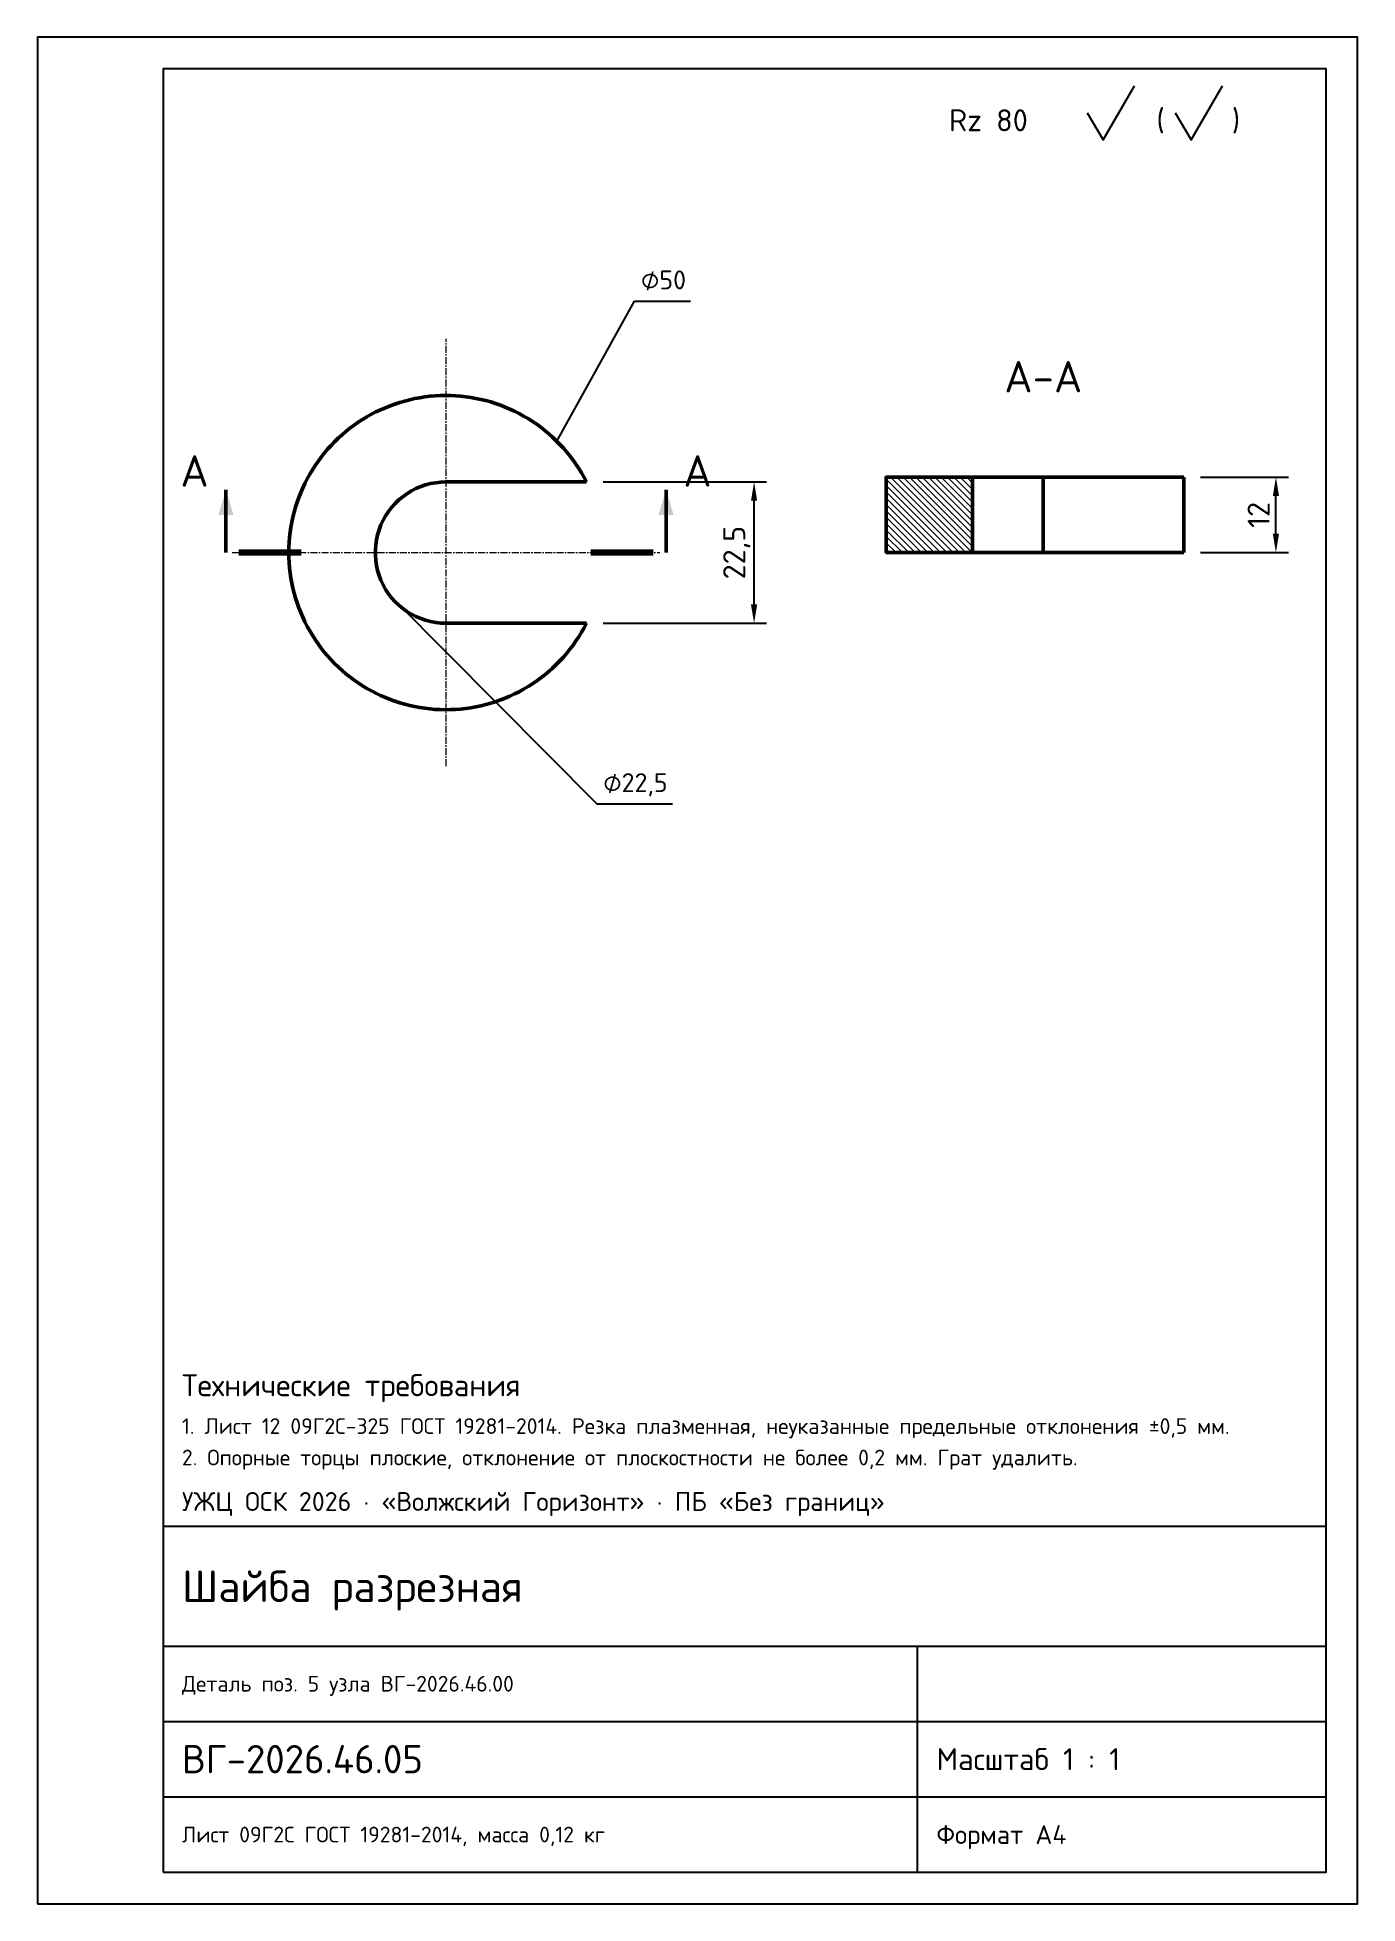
# Model space of a CAD drawing. Header units: millimetres. Extents: x 0 to 210, y 0 to 297.
import ezdxf
from ezdxf.enums import TextEntityAlignment as Align

# ---------------------------------------------------------------- set-up
doc = ezdxf.new("R2010")
doc.units = ezdxf.units.MM
doc.header["$LTSCALE"] = 0.35
doc.linetypes.add('CENTER', pattern=[5.08, 3.175, -0.635, 0.635, -0.635])
for name, color, linetype in [('00_РАМКА', 7, 'Continuous'), ('08_ТЕКСТ', 7, 'Continuous'), ('09_РАЗМЕРЫ', 7, 'Continuous')]:
    doc.layers.add(name, color=color, linetype=linetype)
for name, color, linetype, lineweight in [('07_ОСИ', 2, 'CENTER', 18), ('20_ВИДИМЫЕ', 7, 'Continuous', 50), ('23_ШТРИХОВКА', 7, 'Continuous', 18)]:
    doc.layers.add(name, color=color, linetype=linetype, lineweight=lineweight)
doc.styles.add('ГОСТ', font='isocpeur.ttf')
doc.dimstyles.new('ГОСТ', dxfattribs={"dimtxt": 3.5, "dimasz": 3, "dimexe": 2, "dimexo": 0, "dimgap": 1, "dimtad": 1, "dimdec": 1, "dimtxsty": 'ГОСТ', "dimcen": 2.5, "dimclrd": 7, "dimclre": 7, "dimclrt": 7, "dimazin": 3, "dimtfac": 1, "dimtmove": 0, "dimatfit": 3, "dimarcsym": 0})

msp = doc.modelspace()

# ---------------------------------------------------------------- hatches: boundary and pattern name
at = {"layer": '20_ВИДИМЫЕ'}
for points in [[(28.8, 221), (30, 225), (31.2, 221)], [(98.8, 221), (100, 225), (101.2, 221)]]:
    msp.add_hatch(color=7, dxfattribs=at).paths.add_polyline_path(points)
at = {"layer": '23_ШТРИХОВКА'}
h = msp.add_hatch(dxfattribs=at)
h.set_pattern_fill('ANSI31', scale=0.225, angle=90)
h.paths.add_polyline_path([(148.75, 215), (148.35, 215), (147.95, 215), (147.54, 215), (147.14, 215), (146.74, 215), (146.34, 215), (145.93, 215), (145.53, 215), (145.13, 215), (144.73, 215), (144.32, 215), (143.92, 215), (143.52, 215), (143.12, 215), (142.71, 215), (142.31, 215), (141.91, 215), (141.51, 215), (141.11, 215), (140.7, 215), (140.3, 215), (139.9, 215), (139.5, 215), (139.09, 215), (138.69, 215), (138.29, 215), (137.89, 215), (137.48, 215), (137.08, 215), (136.68, 215), (136.28, 215), (135.88, 215), (135.47, 215), (135.07, 215), (135, 215.33), (135, 215.73), (135, 216.14), (135, 216.54), (135, 216.94), (135, 217.34), (135, 217.75), (135, 218.15), (135, 218.55), (135, 218.95), (135, 219.36), (135, 219.76), (135, 220.16), (135, 220.56), (135, 220.96), (135, 221.37), (135, 221.77), (135, 222.17), (135, 222.57), (135, 222.98), (135, 223.38), (135, 223.78), (135, 224.18), (135, 224.59), (135, 224.99), (135, 225.39), (135, 225.79), (135, 226.2), (135, 226.6), (135, 227), (135.4, 227), (135.8, 227), (136.21, 227), (136.61, 227), (137.01, 227), (137.41, 227), (137.82, 227), (138.22, 227), (138.62, 227), (139.02, 227), (139.43, 227), (139.83, 227), (140.23, 227), (140.63, 227), (141.04, 227), (141.44, 227), (141.84, 227), (142.24, 227), (142.64, 227), (143.05, 227), (143.45, 227), (143.85, 227), (144.25, 227), (144.66, 227), (145.06, 227), (145.46, 227), (145.86, 227), (146.27, 227), (146.67, 227), (147.07, 227), (147.47, 227), (147.88, 227), (148.28, 227), (148.68, 227), (148.75, 226.67), (148.75, 226.27), (148.75, 225.86), (148.75, 225.46), (148.75, 225.06), (148.75, 224.66), (148.75, 224.25), (148.75, 223.85), (148.75, 223.45), (148.75, 223.05), (148.75, 222.64), (148.75, 222.24), (148.75, 221.84), (148.75, 221.44), (148.75, 221.04), (148.75, 220.63), (148.75, 220.23), (148.75, 219.83), (148.75, 219.43), (148.75, 219.02), (148.75, 218.62), (148.75, 218.22), (148.75, 217.82), (148.75, 217.41), (148.75, 217.01), (148.75, 216.61), (148.75, 216.21), (148.75, 215.8), (148.75, 215.4)])

# ---------------------------------------------------------------- linework, layer by layer
at = {"layer": '00_РАМКА'}
for p, q in [((20, 41), (205, 41)), ((140, 5), (140, 41)), ((20, 29), (205, 29)), ((20, 17), (205, 17))]:
    msp.add_line(p, q, dxfattribs=at)
for points in [[(0, 0), (210, 0), (210, 297), (0, 297)], [(20, 5), (205, 5), (205, 292), (20, 292)], [(20, 5), (205, 5), (205, 60), (20, 60)]]:
    msp.add_lwpolyline(points, close=True, dxfattribs=at)
at = {"layer": '07_ОСИ'}
for p, q in [((65, 181), (65, 249)), ((31, 215), (99, 215))]:
    msp.add_line(p, q, dxfattribs=at)
at = {"layer": '09_РАЗМЕРЫ'}
for p, q in [((82.5, 232.5), (95, 255)), ((95, 255), (103.9, 255)), ((57.12, 207.12), (89, 175)), ((89, 175), (101.05, 175))]:
    msp.add_line(p, q, dxfattribs=at)
for points in [[(167, 285), (169.5, 280.7), (174.5, 289.3)], [(181, 285), (183.5, 280.7), (188.5, 289.3)]]:
    msp.add_lwpolyline(points, dxfattribs=at)
at = {"layer": '20_ВИДИМЫЕ'}
for p, q in [((30, 215), (30, 225)), ((100, 215), (100, 225))]:
    msp.add_line(p, q, dxfattribs=at)
for points in [[(87.33, 226.25), (86.95, 226.97), (86.54, 227.68), (86.12, 228.38), (85.67, 229.06), (85.2, 229.73), (84.71, 230.38), (84.2, 231.01), (83.67, 231.63), (83.11, 232.23), (82.54, 232.81), (81.95, 233.37), (81.34, 233.92), (80.72, 234.44), (80.08, 234.94), (79.42, 235.42), (78.74, 235.88), (78.06, 236.32), (77.35, 236.73), (76.64, 237.13), (75.91, 237.49), (75.17, 237.84), (74.42, 238.16), (73.66, 238.45), (72.89, 238.72), (72.11, 238.97), (71.33, 239.19), (70.54, 239.38), (69.74, 239.55), (68.93, 239.69), (68.13, 239.8), (67.32, 239.89), (66.5, 239.95), (65.69, 239.99), (64.87, 240), (64.06, 239.98), (63.24, 239.94), (62.43, 239.87), (61.62, 239.77), (60.82, 239.65), (60.01, 239.5), (59.22, 239.32), (58.43, 239.12), (57.64, 238.89), (56.87, 238.64), (56.1, 238.36), (55.35, 238.06), (54.6, 237.73), (53.86, 237.38), (53.14, 237.01), (52.43, 236.61), (51.73, 236.19), (51.05, 235.74), (50.38, 235.28), (49.72, 234.79), (49.09, 234.28), (48.47, 233.75), (47.86, 233.2), (47.28, 232.63), (46.71, 232.05), (46.17, 231.44), (45.64, 230.82), (45.13, 230.18), (44.65, 229.52), (44.19, 228.85), (43.75, 228.16), (43.33, 227.46), (42.93, 226.75), (42.56, 226.02), (42.21, 225.29), (41.89, 224.54), (41.59, 223.78), (41.32, 223.01), (41.07, 222.23), (40.85, 221.45), (40.65, 220.66), (40.48, 219.86), (40.33, 219.06), (40.21, 218.25), (40.12, 217.44), (40.05, 216.63), (40.01, 215.82), (40, 215), (40.01, 214.18), (40.05, 213.37), (40.12, 212.56), (40.21, 211.75), (40.33, 210.94), (40.48, 210.14), (40.65, 209.34), (40.85, 208.55), (41.07, 207.77), (41.32, 206.99), (41.59, 206.22), (41.89, 205.46), (42.21, 204.71), (42.56, 203.98), (42.93, 203.25), (43.33, 202.54), (43.75, 201.84), (44.19, 201.15), (44.65, 200.48), (45.13, 199.82), (45.64, 199.18), (46.17, 198.56), (46.71, 197.95), (47.28, 197.37), (47.86, 196.8), (48.47, 196.25), (49.09, 195.72), (49.72, 195.21), (50.38, 194.72), (51.05, 194.26), (51.73, 193.81), (52.43, 193.39), (53.14, 192.99), (53.86, 192.62), (54.6, 192.27), (55.35, 191.94), (56.1, 191.64), (56.87, 191.36), (57.64, 191.11), (58.43, 190.88), (59.22, 190.68), (60.01, 190.5), (60.82, 190.35), (61.62, 190.23), (62.43, 190.13), (63.24, 190.06), (64.06, 190.02), (64.87, 190), (65.69, 190.01), (66.5, 190.05), (67.32, 190.11), (68.13, 190.2), (68.93, 190.31), (69.74, 190.45), (70.54, 190.62), (71.33, 190.81), (72.11, 191.03), (72.89, 191.28), (73.66, 191.55), (74.42, 191.84), (75.17, 192.16), (75.91, 192.51), (76.64, 192.87), (77.35, 193.27), (78.06, 193.68), (78.74, 194.12), (79.42, 194.58), (80.08, 195.06), (80.72, 195.56), (81.34, 196.08), (81.95, 196.63), (82.54, 197.19), (83.11, 197.77), (83.67, 198.37), (84.2, 198.99), (84.71, 199.62), (85.2, 200.27), (85.67, 200.94), (86.12, 201.62), (86.54, 202.32), (86.95, 203.03), (87.33, 203.75)], [(65, 226.25), (64.18, 226.22), (63.36, 226.13), (62.55, 225.98), (61.76, 225.77), (60.98, 225.51), (60.22, 225.19), (59.49, 224.81), (58.79, 224.38), (58.12, 223.9), (57.49, 223.38), (56.9, 222.81), (56.35, 222.2), (55.85, 221.55), (55.4, 220.86), (54.99, 220.14), (54.65, 219.4), (54.35, 218.63), (54.12, 217.85), (53.94, 217.04), (53.82, 216.23), (53.76, 215.41), (53.76, 214.59), (53.82, 213.77), (53.94, 212.96), (54.12, 212.15), (54.35, 211.37), (54.65, 210.6), (54.99, 209.86), (55.4, 209.14), (55.85, 208.45), (56.35, 207.8), (56.9, 207.19), (57.49, 206.62), (58.12, 206.1), (58.79, 205.62), (59.49, 205.19), (60.22, 204.81), (60.98, 204.49), (61.76, 204.23), (62.55, 204.02), (63.36, 203.87), (64.18, 203.78), (65, 203.75)], [(87.33, 226.25), (65, 226.25)], [(135, 215), (135, 227)], [(148.75, 227), (135, 227)], [(160, 227), (158.74, 227), (157.5, 227), (156.28, 227), (155.12, 227), (154.01, 227), (152.99, 227), (152.05, 227), (151.2, 227), (150.47, 227), (149.86, 227), (149.38, 227), (149.03, 227), (148.82, 227), (148.75, 227)], [(148.75, 215), (148.75, 227)], [(182.33, 227), (160, 227)], [(160, 215), (160, 227)], [(182.33, 215), (182.33, 227)], [(148.75, 215), (135, 215)], [(160, 215), (158.74, 215), (157.5, 215), (156.28, 215), (155.12, 215), (154.01, 215), (152.99, 215), (152.05, 215), (151.2, 215), (150.47, 215), (149.86, 215), (149.38, 215), (149.03, 215), (148.82, 215), (148.75, 215)], [(182.33, 215), (160, 215)], [(87.33, 203.75), (65, 203.75)]]:
    msp.add_lwpolyline(points, dxfattribs=at)
msp.add_lwpolyline([(148.75, 215), (148.35, 215), (147.95, 215), (147.54, 215), (147.14, 215), (146.74, 215), (146.34, 215), (145.93, 215), (145.53, 215), (145.13, 215), (144.73, 215), (144.32, 215), (143.92, 215), (143.52, 215), (143.12, 215), (142.71, 215), (142.31, 215), (141.91, 215), (141.51, 215), (141.11, 215), (140.7, 215), (140.3, 215), (139.9, 215), (139.5, 215), (139.09, 215), (138.69, 215), (138.29, 215), (137.89, 215), (137.48, 215), (137.08, 215), (136.68, 215), (136.28, 215), (135.88, 215), (135.47, 215), (135.07, 215), (135, 215.33), (135, 215.73), (135, 216.14), (135, 216.54), (135, 216.94), (135, 217.34), (135, 217.75), (135, 218.15), (135, 218.55), (135, 218.95), (135, 219.36), (135, 219.76), (135, 220.16), (135, 220.56), (135, 220.96), (135, 221.37), (135, 221.77), (135, 222.17), (135, 222.57), (135, 222.98), (135, 223.38), (135, 223.78), (135, 224.18), (135, 224.59), (135, 224.99), (135, 225.39), (135, 225.79), (135, 226.2), (135, 226.6), (135, 227), (135.4, 227), (135.8, 227), (136.21, 227), (136.61, 227), (137.01, 227), (137.41, 227), (137.82, 227), (138.22, 227), (138.62, 227), (139.02, 227), (139.43, 227), (139.83, 227), (140.23, 227), (140.63, 227), (141.04, 227), (141.44, 227), (141.84, 227), (142.24, 227), (142.64, 227), (143.05, 227), (143.45, 227), (143.85, 227), (144.25, 227), (144.66, 227), (145.06, 227), (145.46, 227), (145.86, 227), (146.27, 227), (146.67, 227), (147.07, 227), (147.47, 227), (147.88, 227), (148.28, 227), (148.68, 227), (148.75, 226.67), (148.75, 226.27), (148.75, 225.86), (148.75, 225.46), (148.75, 225.06), (148.75, 224.66), (148.75, 224.25), (148.75, 223.85), (148.75, 223.45), (148.75, 223.05), (148.75, 222.64), (148.75, 222.24), (148.75, 221.84), (148.75, 221.44), (148.75, 221.04), (148.75, 220.63), (148.75, 220.23), (148.75, 219.83), (148.75, 219.43), (148.75, 219.02), (148.75, 218.62), (148.75, 218.22), (148.75, 217.82), (148.75, 217.41), (148.75, 217.01), (148.75, 216.61), (148.75, 216.21), (148.75, 215.8), (148.75, 215.4), (148.75, 215)], close=True, dxfattribs=at)
at = {"layer": '20_ВИДИМЫЕ', "const_width": 1}
for points in [[(32, 215), (42, 215)], [(98, 215), (88, 215)]]:
    msp.add_lwpolyline(points, dxfattribs=at)

# ---------------------------------------------------------------- texts
at = {"layer": '08_ТЕКСТ', "style": 'ГОСТ'}
for s, height, p in [('Rz 80', 3.5, (145, 281)), ('(', 3.5, (178, 281)), (')', 3.5, (190, 281)), ('⌀50', 3, (96, 256)), ('⌀22,5', 3, (90, 176))]:
    msp.add_text(s, height=height, dxfattribs=at).set_placement(p, align=Align.BOTTOM_LEFT)
msp.add_text('А-А', height=5, dxfattribs=at).set_placement((160, 239), align=Align.BOTTOM_CENTER)
for p in [(25, 228), (105, 228)]:
    msp.add_text('А', height=5, dxfattribs=at).set_placement(p, align=Align.MIDDLE_CENTER)
for s, height, p in [('Технические требования', 3.5, (23, 82.5)), ('1. Лист 12 09Г2С-325 ГОСТ 19281-2014. Резка плазменная, неуказанные предельные отклонения ±0,5 мм.', 2.5, (23, 76)), ('2. Опорные торцы плоские, отклонение от плоскостности не более 0,2 мм. Грат удалить.', 2.5, (23, 71)), ('УЖЦ ОСК 2026 · «Волжский Горизонт» · ПБ «Без границ»', 3, (23, 64)), ('Шайба разрезная', 5, (23, 50.5)), ('Деталь поз. 5 узла ВГ-2026.46.00', 2.5, (23, 35)), ('ВГ-2026.46.05', 4.5, (23, 23)), ('Масштаб 1 : 1', 3.5, (143, 23)), ('Лист 09Г2С ГОСТ 19281-2014, масса 0,12 кг', 2.5, (23, 11)), ('Формат A4', 3, (143, 11))]:
    msp.add_text(s, height=height, dxfattribs=at).set_placement(p, align=Align.MIDDLE_LEFT)

# ---------------------------------------------------------------- dimensions: what is measured, and where the dimension line sits
at = {"layer": '09_РАЗМЕРЫ'}
for base, p1, p2, text in [((114, 203.75), (90, 203.75), (90, 226.25), '22,5'), ((197, 215), (185, 215), (185, 227), '12')]:
    msp.add_linear_dim(base=base, p1=p1, p2=p2, angle=90, text=text, dimstyle='ГОСТ', override={"dimtxsty": 'ГОСТ'}, dxfattribs=at).render()

doc.saveas('drawing.dxf')
